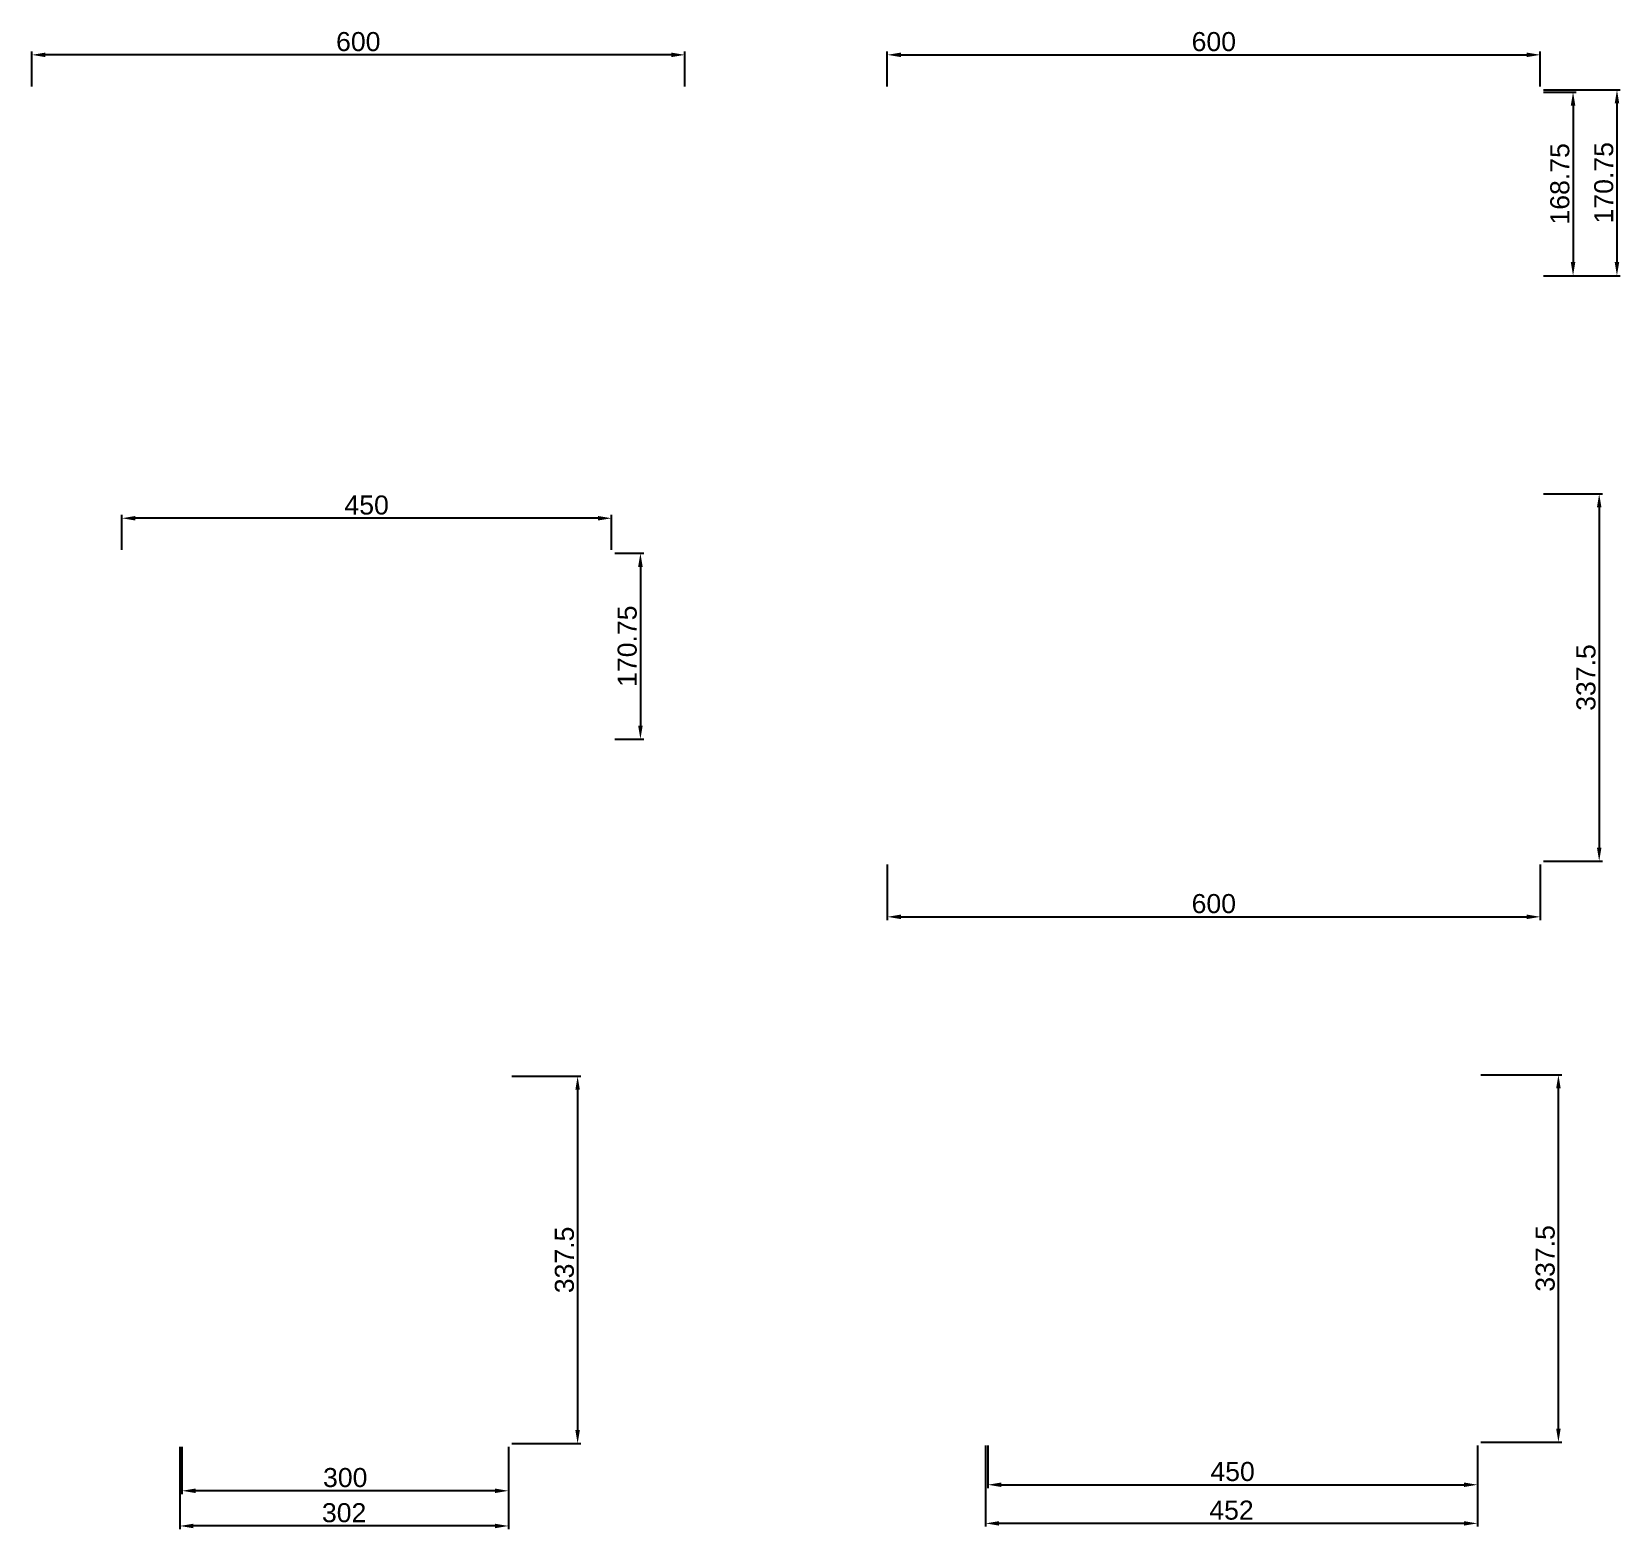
# Model space of a CAD drawing. Header units: millimetres. Extents: x 5797 to 13496, y 1699 to 3075.
# Drawn here: x 12037 to 13496, y 1699 to 3075 of the extents above.
import ezdxf

# ---------------------------------------------------------------- set-up
doc = ezdxf.new("R2010")
doc.units = ezdxf.units.MM
doc.styles.get("Standard").update_dxf_attribs({"font": 'arial.ttf'})

msp = doc.modelspace()

# ---------------------------------------------------------------- linework, layer by layer
at = {"color": 2, "lineweight": -2, "transparency": 16777216}
for p, q in [((12036.901, 3024.731), (12036.901, 3056.874)), ((12624.401, 3053.874), (12049.401, 3053.874)), ((12636.901, 3024.731), (12636.901, 3056.874)), ((12822.97, 3024.731), (12822.97, 3056.874)), ((12835.47, 3053.874), (13410.47, 3053.874)), ((13422.97, 3024.731), (13422.97, 3056.874)), ((13425.97, 3021.731), (13496.39, 3021.731)), ((13425.97, 3019.731), (13456.025, 3019.731)), ((13453.025, 3007.231), (13453.025, 2863.481)), ((13493.39, 3009.231), (13493.39, 2863.481)), ((13425.97, 2850.981), (13496.39, 2850.981)), ((13425.97, 2850.981), (13456.025, 2850.981)), ((13425.97, 2650.57), (13480.054, 2650.57)), ((12119.595, 2599.016), (12119.595, 2631.158)), ((12557.095, 2628.158), (12132.095, 2628.158)), ((12569.595, 2599.016), (12569.595, 2631.158)), ((13477.054, 2638.07), (13477.054, 2325.57)), ((12572.595, 2596.016), (12599.141, 2596.016)), ((12596.141, 2583.516), (12596.141, 2437.766)), ((12572.595, 2425.266), (12599.141, 2425.266)), ((12822.97, 2310.07), (12822.97, 2258.981)), ((13422.97, 2310.07), (13422.97, 2258.981)), ((13425.97, 2313.07), (13480.054, 2313.07)), ((12835.47, 2261.981), (13410.47, 2261.981)), ((13368.218, 2116.945), (13442.588, 2116.945)), ((12477.908, 2115.571), (12541.423, 2115.571)), ((12538.423, 2103.071), (12538.423, 1790.571)), ((13439.588, 1791.945), (13439.588, 2104.445)), ((12172.908, 1775.071), (12172.908, 1699.416)), ((12174.908, 1775.071), (12174.908, 1731.724)), ((12474.908, 1775.071), (12474.908, 1699.416)), ((12474.908, 1775.071), (12474.908, 1731.724)), ((12477.908, 1778.071), (12541.423, 1778.071)), ((12913.218, 1776.445), (12913.218, 1701.779)), ((12915.218, 1776.445), (12915.218, 1737.274)), ((13365.218, 1776.445), (13365.218, 1701.779)), ((13365.218, 1776.445), (13365.218, 1737.274)), ((13368.218, 1779.445), (13442.588, 1779.445)), ((12927.718, 1740.274), (13352.718, 1740.274)), ((12462.408, 1734.724), (12187.408, 1734.724)), ((12462.408, 1702.416), (12185.408, 1702.416)), ((13352.718, 1704.779), (12925.718, 1704.779))]:
    msp.add_line(p, q, dxfattribs=at)
at = {"color": 2, "transparency": 16777216}
for points in [[(12049.401, 3055.957), (12049.401, 3051.79), (12036.901, 3053.874)], [(12624.401, 3055.957), (12624.401, 3051.79), (12636.901, 3053.874)], [(12835.47, 3055.957), (12835.47, 3051.79), (12822.97, 3053.874)], [(13410.47, 3055.957), (13410.47, 3051.79), (13422.97, 3053.874)], [(13491.306, 3009.231), (13495.473, 3009.231), (13493.39, 3021.731)], [(13450.941, 3007.231), (13455.108, 3007.231), (13453.025, 3019.731)], [(13450.941, 2863.481), (13455.108, 2863.481), (13453.025, 2850.981)], [(13491.306, 2863.481), (13495.473, 2863.481), (13493.39, 2850.981)], [(13474.971, 2638.07), (13479.137, 2638.07), (13477.054, 2650.57)], [(12132.095, 2630.242), (12132.095, 2626.075), (12119.595, 2628.158)], [(12557.095, 2630.242), (12557.095, 2626.075), (12569.595, 2628.158)], [(12594.057, 2583.516), (12598.224, 2583.516), (12596.141, 2596.016)], [(12594.057, 2437.766), (12598.224, 2437.766), (12596.141, 2425.266)], [(13474.971, 2325.57), (13479.137, 2325.57), (13477.054, 2313.07)], [(12835.47, 2264.065), (12835.47, 2259.898), (12822.97, 2261.981)], [(13410.47, 2264.065), (13410.47, 2259.898), (13422.97, 2261.981)], [(13437.505, 2104.445), (13441.671, 2104.445), (13439.588, 2116.945)], [(12536.34, 2103.071), (12540.507, 2103.071), (12538.423, 2115.571)], [(12536.34, 1790.571), (12540.507, 1790.571), (12538.423, 1778.071)], [(13437.505, 1791.945), (13441.671, 1791.945), (13439.588, 1779.445)], [(12187.408, 1736.807), (12187.408, 1732.64), (12174.908, 1734.724)], [(12462.408, 1736.807), (12462.408, 1732.64), (12474.908, 1734.724)], [(12927.718, 1742.357), (12927.718, 1738.19), (12915.218, 1740.274)], [(13352.718, 1742.357), (13352.718, 1738.19), (13365.218, 1740.274)], [(12185.408, 1704.5), (12185.408, 1700.333), (12172.908, 1702.416)], [(12462.408, 1704.5), (12462.408, 1700.333), (12474.908, 1702.416)], [(12925.718, 1706.862), (12925.718, 1702.696), (12913.218, 1704.779)], [(13352.718, 1706.862), (13352.718, 1702.696), (13365.218, 1704.779)]]:
    msp.add_solid(points, dxfattribs=at)
at = {"layer": 'Defpoints', "color": 0, "transparency": 16777216}
for p in [(12036.901, 3053.874), (13422.97, 3053.874), (12036.901, 3021.731), (12636.901, 3021.731), (12822.97, 3021.731), (13422.97, 3021.731), (13422.97, 3021.731), (13422.97, 3019.731), (13422.97, 2850.981), (13422.97, 2850.981), (13453.025, 2850.981), (13493.39, 2850.981), (13422.97, 2650.57), (12119.595, 2628.158), (12119.595, 2596.016), (12569.595, 2596.016), (12569.595, 2596.016), (12569.595, 2425.266), (12596.141, 2425.266), (12822.97, 2313.07), (13422.97, 2313.07), (13422.97, 2313.07), (13477.054, 2313.07), (13422.97, 2261.981), (13365.218, 2116.945), (13439.588, 2116.945), (12474.908, 2115.571), (12172.908, 1778.071), (12174.908, 1778.071), (12474.908, 1778.071), (12474.908, 1778.071), (12474.908, 1778.071), (12538.423, 1778.071), (12913.218, 1779.445), (12915.218, 1779.445), (13365.218, 1779.445), (13365.218, 1779.445), (13365.218, 1779.445), (13365.218, 1740.274), (12174.908, 1734.724), (12172.908, 1702.416), (12913.218, 1704.779)]:
    msp.add_point(p, dxfattribs=at)

# ---------------------------------------------------------------- texts
at = {"color": 2, "transparency": 16777216, "char_height": 17.5, "attachment_point": 5}
for s, insert in [('600', (12336.901, 3065.934)), ('600', (13122.97, 3065.934)), ('450', (12344.595, 2640.218)), ('600', (13122.97, 2274.041)), ('300', (12324.908, 1746.79)), ('450', (13140.218, 1752.334)), ('302', (12323.908, 1714.482)), ('452', (13139.218, 1716.839))]:
    msp.add_mtext(s, dxfattribs=dict(at, insert=insert))
at = {"color": 2, "transparency": 16777216, "char_height": 17.5, "attachment_point": 5, "rotation": 90}
for s, insert in [('168.75', (13440.965, 2935.356)), ('170.75', (13481.33, 2936.356)), ('170.75', (12584.081, 2510.641)), ('337.5', (13464.988, 2481.82)), ('337.5', (12526.357, 1946.821)), ('337.5', (13427.522, 1948.195))]:
    msp.add_mtext(s, dxfattribs=dict(at, insert=insert))

doc.saveas('drawing.dxf')
